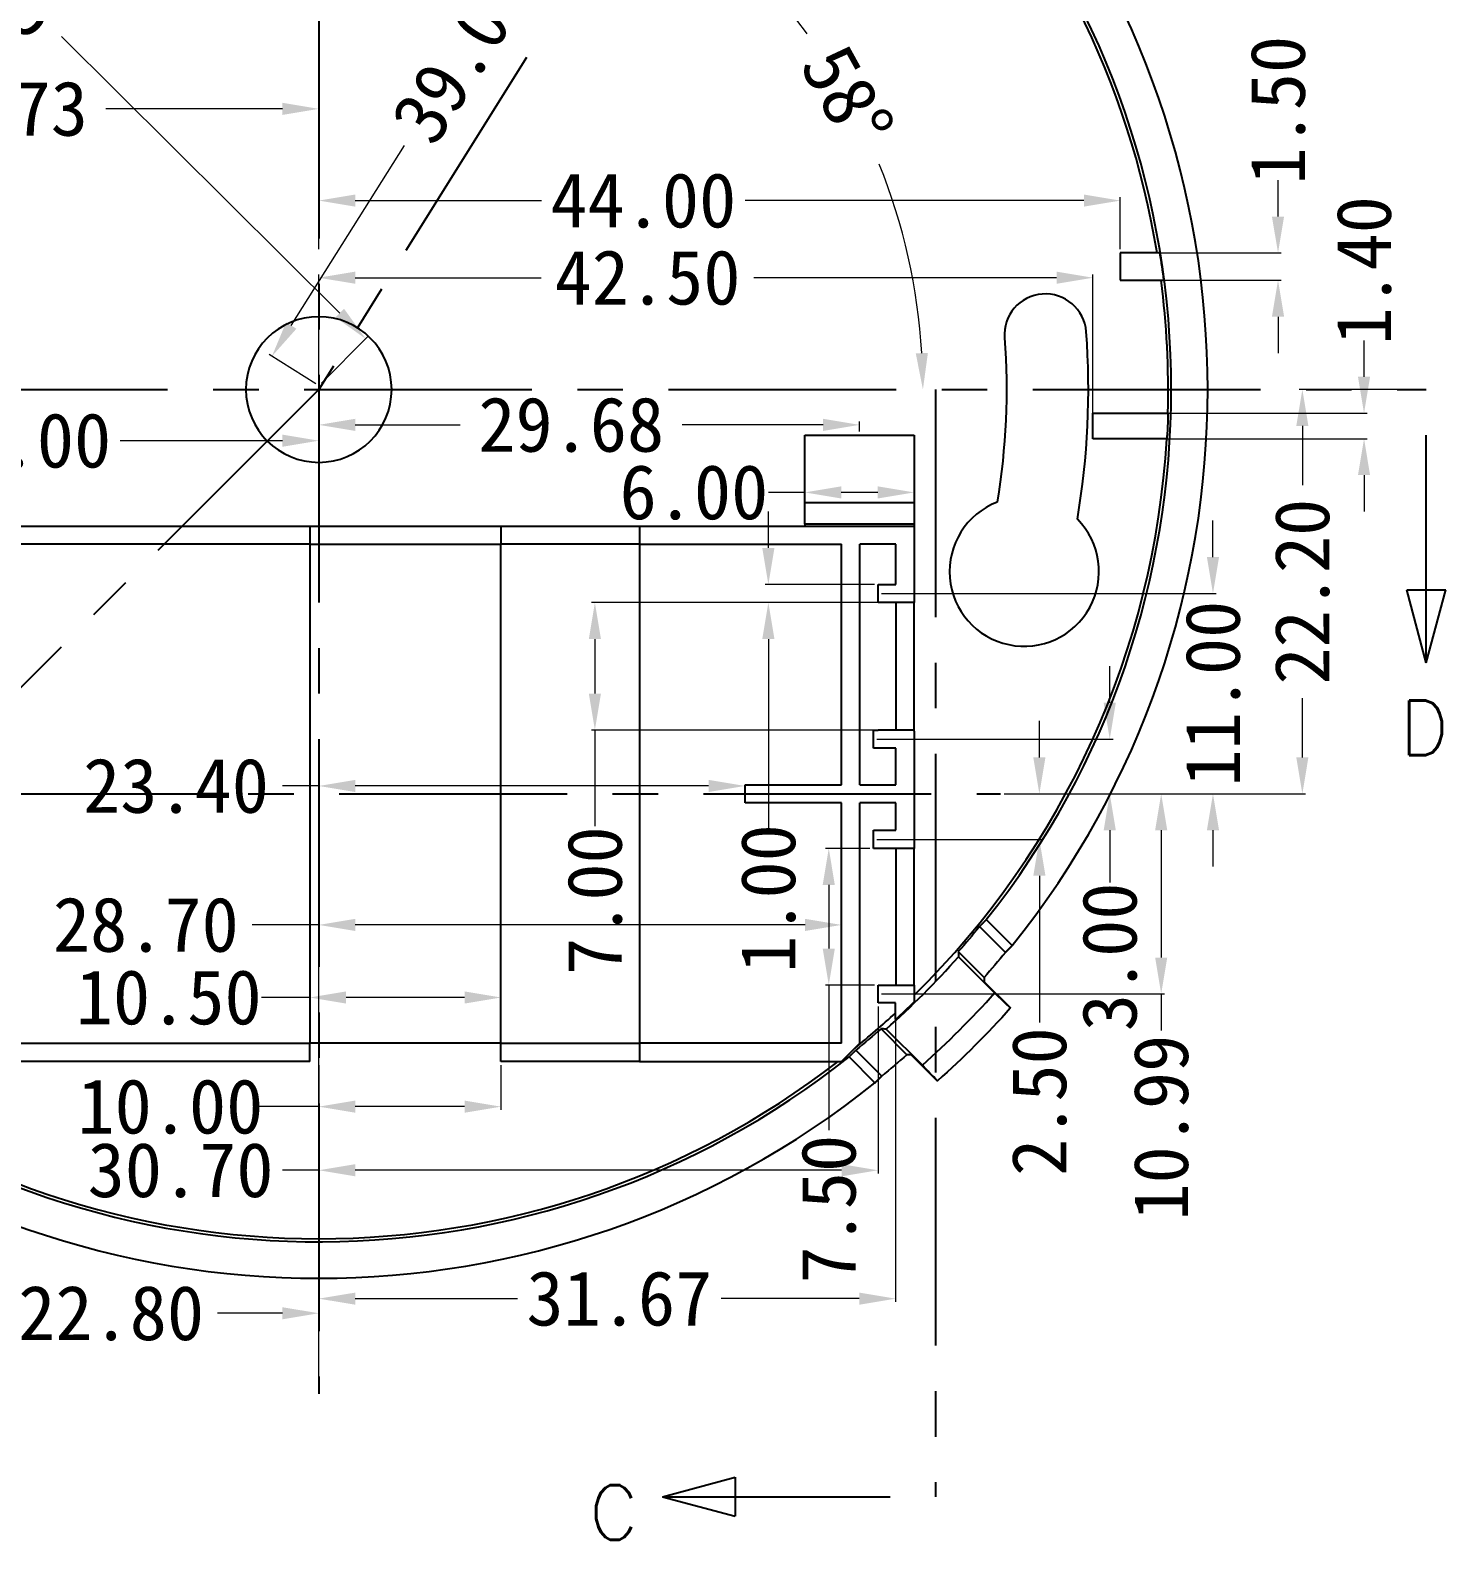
# Model space of a CAD drawing. Extents: x 31 to 995, y 307 to 726.
# Drawn here: x 268 to 345.7, y 386.4 to 469.3 of the extents above; entities that cross this region are included whole.
import ezdxf

# ---------------------------------------------------------------- set-up
doc = ezdxf.new("R2010")
doc.units = 0
doc.header["$LTSCALE"] = 10
doc.header["$MEASUREMENT"] = 0
doc.linetypes.add('CENTER', pattern=[2, 1.25, -0.25, 0.25, -0.25])
doc.layers.add('3', color=7, linetype='Continuous')
doc.styles.add('blockfont', font='simplex.shx', dxfattribs={"bigfont": 'bigfont'})
doc.dimstyles.get("Standard").update_dxf_attribs({"dimtxt": 0.18, "dimasz": 0.18, "dimexe": 0.18, "dimexo": 0.0625, "dimgap": 0.09, "dimtad": 0, "dimtih": 1, "dimtoh": 1, "dimdec": 4, "dimzin": 0, "dimdsep": 46, "dimtxsty": 'Standard', "dimcen": 0.09, "dimadec": 0, "dimazin": 0, "dimtfac": 1, "dimtdec": 4, "dimtofl": 0, "dimtmove": 0, "dimatfit": 3, "dimfxl": 0, "dimtolj": 1, "dimtzin": 0, "dimarcsym": 0})

# ---------------------------------------------------------------- blocks, each defined once
blk = doc.blocks.new('ASSORTED_DRAFT3')
at = {"color": 13}
for p, q in [((343.528421, 438.608521), (345.672014, 438.608529)), ((344.600217, 434.608525, 344.600217), (343.528421, 438.608521)), ((344.600217, 434.608525, 344.600217), (345.672014, 438.608529))]:
    blk.add_line(p, q, dxfattribs=at)
blk = doc.blocks.new('ASSORTED_DRAFT5')
at = {"color": 13}
for p, q in [((302.662272, 388.808525, 302.662272), (306.662269, 389.880322)), ((306.662269, 389.880322), (306.662276, 387.736728)), ((302.662272, 388.808525, 302.662272), (306.662276, 387.736728))]:
    blk.add_line(p, q, dxfattribs=at)
blk = doc.blocks.new('*D83')
at = {"color": 4, "lineweight": 0}
for start, end in [(36.08381, 54.54433), (3.45567, 21.91619)]:
    blk.add_arc((283.8, 449.609), 33.165, start, end, dxfattribs=at)
for points in [[(302.854, 476.347), (303.224, 476.901), (301.375, 477.734)], [(317.239, 451.618), (316.572, 451.598), (316.966, 449.609)]]:
    blk.add_solid(points, dxfattribs=at)
at = {"layer": 'Defpoints', "color": 0, "lineweight": 0}
for p in [(304.573, 482.852), (315.095, 460.588), (223, 449.609), (283.8, 449.609), (344.6, 449.609)]:
    blk.add_point(p, dxfattribs=at)
at = {"color": 1, "lineweight": 0, "insert": (312.807, 465.687), "char_height": 3, "attachment_point": 5, "rotation": 299}
blk.add_mtext('\\A1;58°', dxfattribs=at)
blk = doc.blocks.new('*D84')
at = {"color": 4, "lineweight": 0}
for start, end in [(182.24181, 199.0712), (208.24943, 222.75819)]:
    blk.add_arc((283.8, 449.609), 51.119, start, end, dxfattribs=at)
for points in [[(232.387, 447.602), (233.054, 447.615), (232.681, 449.609)], [(246.508, 415.135), (246.027, 414.673), (247.654, 413.462)]]:
    blk.add_solid(points, dxfattribs=at)
at = {"layer": 'Defpoints', "color": 0, "lineweight": 0}
for p in [(223, 449.609), (283.8, 449.609), (344.6, 449.609), (234.423, 436.378), (239.368, 405.177)]:
    blk.add_point(p, dxfattribs=at)
at = {"color": 1, "lineweight": 0, "insert": (236.978, 429.094), "char_height": 3, "attachment_point": 5, "rotation": 293.66031}
blk.add_mtext('\\A1;45°', dxfattribs=at)
blk = doc.blocks.new('*D85')
at = {"color": 4, "lineweight": 0}
for p, q in [((283.8, 457.309), (283.8, 460.163)), ((327.8, 457.309), (327.8, 460.163)), ((285.8, 459.983), (296.025, 459.983)), ((325.8, 459.983), (307.205, 459.983))]:
    blk.add_line(p, q, dxfattribs=at)
for points in [[(285.8, 460.317), (285.8, 459.65), (283.8, 459.983)], [(325.8, 460.317), (325.8, 459.65), (327.8, 459.983)]]:
    blk.add_solid(points, dxfattribs=at)
at = {"layer": 'Defpoints', "color": 0, "lineweight": 0}
for p in [(283.8, 459.983), (283.8, 457.109), (327.8, 457.109)]:
    blk.add_point(p, dxfattribs=at)
at = {"color": 1, "lineweight": 0, "insert": (301.615, 459.983), "char_height": 3, "attachment_point": 5}
blk.add_mtext('\\A1;44.00', dxfattribs=at)
blk = doc.blocks.new('*D86')
at = {"color": 4, "lineweight": 0}
for p, q in [((283.8, 447.309), (283.8, 447.849)), ((285.8, 447.669), (291.568, 447.669)), ((311.483, 447.669), (303.748, 447.669)), ((313.483, 447.309), (313.483, 447.849))]:
    blk.add_line(p, q, dxfattribs=at)
for points in [[(285.8, 448.003), (285.8, 447.336), (283.8, 447.669)], [(311.483, 448.003), (311.483, 447.336), (313.483, 447.669)]]:
    blk.add_solid(points, dxfattribs=at)
at = {"layer": 'Defpoints', "color": 0, "lineweight": 0}
for p in [(283.8, 447.669), (283.8, 447.109), (313.483, 447.109)]:
    blk.add_point(p, dxfattribs=at)
at = {"color": 1, "lineweight": 0, "insert": (297.658, 447.669), "char_height": 3, "attachment_point": 5}
blk.add_mtext('\\A1;29.68', dxfattribs=at)
blk = doc.blocks.new('*D87')
at = {"color": 4, "lineweight": 0}
for p, q in [((250.8, 446.909), (250.8, 446.619)), ((283.8, 446.909), (283.8, 446.619)), ((252.8, 446.799), (261.71, 446.799)), ((281.8, 446.799), (272.89, 446.799))]:
    blk.add_line(p, q, dxfattribs=at)
for points in [[(252.8, 447.133), (252.8, 446.466), (250.8, 446.799)], [(281.8, 447.133), (281.8, 446.466), (283.8, 446.799)]]:
    blk.add_solid(points, dxfattribs=at)
at = {"layer": 'Defpoints', "color": 0, "lineweight": 0}
for p in [(250.8, 447.109), (283.8, 447.109), (283.8, 446.799)]:
    blk.add_point(p, dxfattribs=at)
at = {"color": 1, "lineweight": 0, "insert": (267.3, 446.799), "char_height": 3, "attachment_point": 5}
blk.add_mtext('\\A1;33.00', dxfattribs=at)
blk = doc.blocks.new('*D88')
at = {"color": 4, "lineweight": 0}
for p, q in [((310.483, 443.959), (308.483, 443.959)), ((310.483, 443.609), (310.483, 444.139)), ((314.483, 443.959), (312.483, 443.959)), ((316.483, 443.609), (316.483, 444.139))]:
    blk.add_line(p, q, dxfattribs=at)
for points in [[(312.483, 444.292), (312.483, 443.626), (310.483, 443.959)], [(314.483, 444.292), (314.483, 443.626), (316.483, 443.959)]]:
    blk.add_solid(points, dxfattribs=at)
at = {"layer": 'Defpoints', "color": 0, "lineweight": 0}
for p in [(316.483, 443.959), (310.483, 443.409), (316.483, 443.409)]:
    blk.add_point(p, dxfattribs=at)
at = {"color": 1, "lineweight": 0, "insert": (304.393, 443.959), "char_height": 3, "attachment_point": 5}
blk.add_mtext('\\A1;6.00', dxfattribs=at)
blk = doc.blocks.new('*D90')
at = {"color": 4, "lineweight": 0}
for p, q in [((245.07, 459.809), (245.07, 465.2)), ((283.8, 460.363), (283.8, 465.2)), ((247.07, 465.02), (259.933, 465.02)), ((281.8, 465.02), (272.113, 465.02))]:
    blk.add_line(p, q, dxfattribs=at)
for points in [[(247.07, 465.353), (247.07, 464.687), (245.07, 465.02)], [(281.8, 465.353), (281.8, 464.687), (283.8, 465.02)]]:
    blk.add_solid(points, dxfattribs=at)
at = {"layer": 'Defpoints', "color": 0, "lineweight": 0}
for p in [(283.8, 465.02), (283.8, 460.163), (245.07, 459.609)]:
    blk.add_point(p, dxfattribs=at)
at = {"color": 1, "lineweight": 0, "insert": (266.023, 465.02), "char_height": 3, "attachment_point": 5}
blk.add_mtext('\\A1;38.73', dxfattribs=at)
blk = doc.blocks.new('*D91')
at = {"color": 4, "lineweight": 0}
for p, q in [((283.8, 449.809), (283.8, 455.928)), ((326.3, 447.109), (326.3, 455.928)), ((285.8, 455.748), (296.008, 455.748)), ((324.3, 455.748), (307.688, 455.748))]:
    blk.add_line(p, q, dxfattribs=at)
for points in [[(285.8, 456.082), (285.8, 455.415), (283.8, 455.748)], [(324.3, 456.082), (324.3, 455.415), (326.3, 455.748)]]:
    blk.add_solid(points, dxfattribs=at)
at = {"layer": 'Defpoints', "color": 0, "lineweight": 0}
for p in [(283.8, 455.748), (283.8, 449.609), (326.3, 446.909)]:
    blk.add_point(p, dxfattribs=at)
at = {"color": 1, "lineweight": 0, "insert": (301.848, 455.748), "char_height": 3, "attachment_point": 5}
blk.add_mtext('\\A1;42.50', dxfattribs=at)
blk = doc.blocks.new('*D93')
at = {"color": 4, "lineweight": 0}
for p, q in [((261, 417.409), (261, 398.705)), ((263, 398.885), (266.56, 398.885)), ((281.8, 398.885), (278.24, 398.885)), ((283.8, 394.659), (283.8, 399.065))]:
    blk.add_line(p, q, dxfattribs=at)
for points in [[(263, 399.218), (263, 398.552), (261, 398.885)], [(281.8, 399.218), (281.8, 398.552), (283.8, 398.885)]]:
    blk.add_solid(points, dxfattribs=at)
at = {"layer": 'Defpoints', "color": 0, "lineweight": 0}
for p in [(261, 417.609), (283.8, 398.885), (283.8, 394.459)]:
    blk.add_point(p, dxfattribs=at)
at = {"color": 1, "lineweight": 0, "insert": (272.4, 398.885), "char_height": 3, "attachment_point": 5}
blk.add_mtext('\\A1;22.80', dxfattribs=at)
blk = doc.blocks.new('*D94')
at = {"color": 4, "lineweight": 0}
for p, q in [((283.3, 416.225), (280.651, 416.225)), ((283.3, 412.909), (283.3, 416.405)), ((291.8, 416.225), (285.3, 416.225)), ((293.8, 412.909), (293.8, 416.405))]:
    blk.add_line(p, q, dxfattribs=at)
for points in [[(285.3, 416.559), (285.3, 415.892), (283.3, 416.225)], [(291.8, 416.559), (291.8, 415.892), (293.8, 416.225)]]:
    blk.add_solid(points, dxfattribs=at)
at = {"layer": 'Defpoints', "color": 0, "lineweight": 0}
for p in [(293.8, 416.225), (283.3, 412.709), (293.8, 412.709)]:
    blk.add_point(p, dxfattribs=at)
at = {"color": 1, "lineweight": 0, "insert": (275.561, 416.225), "char_height": 3, "attachment_point": 5}
blk.add_mtext('\\A1;10.50', dxfattribs=at)
blk = doc.blocks.new('*D95')
at = {"color": 4, "lineweight": 0}
for p, q in [((283.8, 427.84), (281.8, 427.84)), ((305.2, 427.84), (285.8, 427.84)), ((283.8, 427.709), (283.8, 427.66)), ((307.2, 427.709), (307.2, 427.66))]:
    blk.add_line(p, q, dxfattribs=at)
for points in [[(285.8, 428.173), (285.8, 427.507), (283.8, 427.84)], [(305.2, 428.173), (305.2, 427.507), (307.2, 427.84)]]:
    blk.add_solid(points, dxfattribs=at)
at = {"layer": 'Defpoints', "color": 0, "lineweight": 0}
for p in [(283.8, 427.909), (283.8, 427.84), (307.2, 427.909)]:
    blk.add_point(p, dxfattribs=at)
at = {"color": 1, "lineweight": 0, "insert": (275.96, 427.84), "char_height": 3, "attachment_point": 5}
blk.add_mtext('\\A1;23.40', dxfattribs=at)
blk = doc.blocks.new('*D96')
at = {"color": 4, "lineweight": 0}
for p, q in [((314.5, 415.726), (314.5, 406.558)), ((283.8, 406.738), (281.8, 406.738)), ((283.8, 394.859), (283.8, 406.918)), ((312.5, 406.738), (285.8, 406.738))]:
    blk.add_line(p, q, dxfattribs=at)
for points in [[(285.8, 407.071), (285.8, 406.404), (283.8, 406.738)], [(312.5, 407.071), (312.5, 406.404), (314.5, 406.738)]]:
    blk.add_solid(points, dxfattribs=at)
at = {"layer": 'Defpoints', "color": 0, "lineweight": 0}
for p in [(314.5, 415.926), (283.8, 406.738), (283.8, 394.659)]:
    blk.add_point(p, dxfattribs=at)
at = {"color": 1, "lineweight": 0, "insert": (276.21, 406.738), "char_height": 3, "attachment_point": 5}
blk.add_mtext('\\A1;30.70', dxfattribs=at)
blk = doc.blocks.new('*D97')
at = {"color": 4, "lineweight": 0}
for p, q in [((283.8, 398.785), (283.8, 420.39)), ((312.5, 413.991), (312.5, 420.39)), ((283.8, 420.21), (280.145, 420.21)), ((310.5, 420.21), (285.8, 420.21))]:
    blk.add_line(p, q, dxfattribs=at)
for points in [[(285.8, 420.544), (285.8, 419.877), (283.8, 420.21)], [(310.5, 420.544), (310.5, 419.877), (312.5, 420.21)]]:
    blk.add_solid(points, dxfattribs=at)
at = {"layer": 'Defpoints', "color": 0, "lineweight": 0}
for p in [(283.8, 420.21), (312.5, 413.791), (283.8, 398.585)]:
    blk.add_point(p, dxfattribs=at)
at = {"color": 1, "lineweight": 0, "insert": (274.305, 420.21), "char_height": 3, "attachment_point": 5}
blk.add_mtext('\\A1;28.70', dxfattribs=at)
blk = doc.blocks.new('*D98')
at = {"color": 4, "lineweight": 0}
for p, q in [((283.8, 412.509), (283.8, 410.05)), ((293.8, 412.509), (293.8, 410.05)), ((283.8, 410.23), (280.492, 410.23)), ((291.8, 410.23), (285.8, 410.23))]:
    blk.add_line(p, q, dxfattribs=at)
for points in [[(285.8, 410.564), (285.8, 409.897), (283.8, 410.23)], [(291.8, 410.564), (291.8, 409.897), (293.8, 410.23)]]:
    blk.add_solid(points, dxfattribs=at)
at = {"layer": 'Defpoints', "color": 0, "lineweight": 0}
for p in [(283.8, 412.709), (293.8, 412.709), (283.8, 410.23)]:
    blk.add_point(p, dxfattribs=at)
at = {"color": 1, "lineweight": 0, "insert": (275.652, 410.23), "char_height": 3, "attachment_point": 5}
blk.add_mtext('\\A1;10.00', dxfattribs=at)
blk = doc.blocks.new('*D99')
at = {"color": 4, "lineweight": 0}
for p, q in [((315.469, 415.726), (315.469, 399.507)), ((283.8, 411.079), (283.8, 399.507)), ((285.8, 399.687), (294.71, 399.687)), ((313.469, 399.687), (305.89, 399.687))]:
    blk.add_line(p, q, dxfattribs=at)
for points in [[(285.8, 400.02), (285.8, 399.354), (283.8, 399.687)], [(313.469, 400.02), (313.469, 399.354), (315.469, 399.687)]]:
    blk.add_solid(points, dxfattribs=at)
at = {"layer": 'Defpoints', "color": 0, "lineweight": 0}
for p in [(315.469, 415.926), (283.8, 411.279), (283.8, 399.687)]:
    blk.add_point(p, dxfattribs=at)
at = {"color": 1, "lineweight": 0, "insert": (300.3, 399.687), "char_height": 3, "attachment_point": 5}
blk.add_mtext('\\A1;31.67', dxfattribs=at)
blk = doc.blocks.new('*D100')
at = {"color": 4, "lineweight": 0}
for p, q in [((323.359, 429.409), (323.359, 431.409)), ((321.422, 427.409), (323.539, 427.409)), ((314.444, 424.909), (323.539, 424.909)), ((323.359, 422.909), (323.359, 414.848))]:
    blk.add_line(p, q, dxfattribs=at)
for points in [[(323.026, 429.409), (323.692, 429.409), (323.359, 427.409)], [(323.026, 422.909), (323.692, 422.909), (323.359, 424.909)]]:
    blk.add_solid(points, dxfattribs=at)
at = {"layer": 'Defpoints', "color": 0, "lineweight": 0}
for p in [(321.222, 427.409), (323.359, 427.409), (314.244, 424.909)]:
    blk.add_point(p, dxfattribs=at)
at = {"color": 1, "lineweight": 0, "insert": (323.359, 410.508), "char_height": 3, "attachment_point": 5, "rotation": 90}
blk.add_mtext('\\A1;2.50', dxfattribs=at)
blk = doc.blocks.new('*D101')
at = {"color": 4, "lineweight": 0}
for p, q in [((327.223, 432.409), (327.223, 434.409)), ((314.444, 430.409), (327.403, 430.409)), ((321.422, 427.409), (327.403, 427.409)), ((327.223, 425.409), (327.223, 422.545))]:
    blk.add_line(p, q, dxfattribs=at)
for points in [[(326.89, 432.409), (327.556, 432.409), (327.223, 430.409)], [(326.89, 425.409), (327.556, 425.409), (327.223, 427.409)]]:
    blk.add_solid(points, dxfattribs=at)
at = {"layer": 'Defpoints', "color": 0, "lineweight": 0}
for p in [(314.244, 430.409), (321.222, 427.409), (327.223, 427.409)]:
    blk.add_point(p, dxfattribs=at)
at = {"color": 1, "lineweight": 0, "insert": (327.223, 418.455), "char_height": 3, "attachment_point": 5, "rotation": 90}
blk.add_mtext('\\A1;3.00', dxfattribs=at)
blk = doc.blocks.new('*D102')
at = {"color": 4, "lineweight": 0}
for p, q in [((332.889, 440.409), (332.889, 442.409)), ((314.7, 438.409), (333.069, 438.409)), ((321.622, 427.409), (333.069, 427.409)), ((332.889, 425.409), (332.889, 423.409))]:
    blk.add_line(p, q, dxfattribs=at)
for points in [[(332.556, 440.409), (333.222, 440.409), (332.889, 438.409)], [(332.556, 425.409), (333.222, 425.409), (332.889, 427.409)]]:
    blk.add_solid(points, dxfattribs=at)
at = {"layer": 'Defpoints', "color": 0, "lineweight": 0}
for p in [(314.5, 438.409), (321.422, 427.409), (332.889, 427.409)]:
    blk.add_point(p, dxfattribs=at)
at = {"color": 1, "lineweight": 0, "insert": (332.889, 432.909), "char_height": 3, "attachment_point": 5, "rotation": 90}
blk.add_mtext('\\A1;11.00', dxfattribs=at)
blk = doc.blocks.new('*D103')
at = {"color": 4, "lineweight": 0}
for p, q in [((308.481, 440.909), (308.481, 442.909)), ((314.3, 438.909), (308.301, 438.909)), ((314.3, 437.909), (308.301, 437.909)), ((308.481, 435.909), (308.481, 425.252))]:
    blk.add_line(p, q, dxfattribs=at)
for points in [[(308.147, 440.909), (308.814, 440.909), (308.481, 438.909)], [(308.147, 435.909), (308.814, 435.909), (308.481, 437.909)]]:
    blk.add_solid(points, dxfattribs=at)
at = {"layer": 'Defpoints', "color": 0, "lineweight": 0}
for p in [(314.5, 438.909), (308.481, 437.909), (314.5, 437.909)]:
    blk.add_point(p, dxfattribs=at)
at = {"color": 1, "lineweight": 0, "insert": (308.481, 421.662), "char_height": 3, "attachment_point": 5, "rotation": 90}
blk.add_mtext('\\A1;1.00', dxfattribs=at)
blk = doc.blocks.new('*D104')
at = {"color": 4, "lineweight": 0}
for p, q in [((321.422, 427.409), (330.227, 427.409)), ((330.047, 425.409), (330.047, 418.417)), ((314.7, 416.417), (330.227, 416.417)), ((330.047, 416.417), (330.047, 414.417))]:
    blk.add_line(p, q, dxfattribs=at)
for points in [[(329.714, 425.409), (330.38, 425.409), (330.047, 427.409)], [(329.714, 418.417), (330.38, 418.417), (330.047, 416.417)]]:
    blk.add_solid(points, dxfattribs=at)
at = {"layer": 'Defpoints', "color": 0, "lineweight": 0}
for p in [(321.222, 427.409), (314.5, 416.417), (330.047, 416.417)]:
    blk.add_point(p, dxfattribs=at)
at = {"color": 1, "lineweight": 0, "insert": (330.047, 409.077), "char_height": 3, "attachment_point": 5, "rotation": 90}
blk.add_mtext('\\A1;10.99', dxfattribs=at)
blk = doc.blocks.new('*D105')
at = {"color": 4, "lineweight": 0}
for p, q in [((344.4, 449.609), (337.616, 449.609)), ((337.796, 447.609), (337.796, 444.349)), ((337.796, 429.409), (337.796, 432.669)), ((321.422, 427.409), (337.976, 427.409))]:
    blk.add_line(p, q, dxfattribs=at)
for points in [[(337.463, 447.609), (338.129, 447.609), (337.796, 449.609)], [(337.463, 429.409), (338.129, 429.409), (337.796, 427.409)]]:
    blk.add_solid(points, dxfattribs=at)
at = {"layer": 'Defpoints', "color": 0, "lineweight": 0}
for p in [(337.796, 449.609), (344.6, 449.609), (321.222, 427.409)]:
    blk.add_point(p, dxfattribs=at)
at = {"color": 1, "lineweight": 0, "insert": (337.796, 438.509), "char_height": 3, "attachment_point": 5, "rotation": 90}
blk.add_mtext('\\A1;22.20', dxfattribs=at)
blk = doc.blocks.new('*D106')
at = {"color": 4, "lineweight": 0}
for p, q in [((315.283, 437.909), (298.777, 437.909)), ((298.957, 435.909), (298.957, 432.909)), ((315.291, 430.909), (298.777, 430.909)), ((298.957, 430.909), (298.957, 425.635))]:
    blk.add_line(p, q, dxfattribs=at)
for points in [[(298.624, 435.909), (299.291, 435.909), (298.957, 437.909)], [(298.624, 432.909), (299.291, 432.909), (298.957, 430.909)]]:
    blk.add_solid(points, dxfattribs=at)
at = {"layer": 'Defpoints', "color": 0, "lineweight": 0}
for p in [(315.483, 437.909), (298.957, 430.909), (315.491, 430.909)]:
    blk.add_point(p, dxfattribs=at)
at = {"color": 1, "lineweight": 0, "insert": (298.957, 421.545), "char_height": 3, "attachment_point": 5, "rotation": 90}
blk.add_mtext('\\A1;7.00', dxfattribs=at)
blk = doc.blocks.new('*D107')
at = {"color": 4, "lineweight": 0}
for p, q in [((314.044, 424.409), (311.617, 424.409)), ((311.797, 422.409), (311.797, 418.909)), ((314.3, 416.909), (311.617, 416.909)), ((311.797, 416.909), (311.797, 408.943))]:
    blk.add_line(p, q, dxfattribs=at)
for points in [[(311.464, 422.409), (312.13, 422.409), (311.797, 424.409)], [(311.464, 418.909), (312.13, 418.909), (311.797, 416.909)]]:
    blk.add_solid(points, dxfattribs=at)
at = {"layer": 'Defpoints', "color": 0, "lineweight": 0}
for p in [(314.244, 424.409), (311.797, 416.909), (314.5, 416.909)]:
    blk.add_point(p, dxfattribs=at)
at = {"color": 1, "lineweight": 0, "insert": (311.797, 404.603), "char_height": 3, "attachment_point": 5, "rotation": 90}
blk.add_mtext('\\A1;7.50', dxfattribs=at)
blk = doc.blocks.new('*D114')
at = {"color": 4, "lineweight": 0}
blk.add_line((251.123, 483.346), (247.083, 487.387), dxfattribs=at)
for start, end in [(92.21463, 107.96664), (117.03335, 132.78536)]:
    blk.add_arc((283.8, 450.669), 51.746, start, end, dxfattribs=at)
for points in [[(281.794, 502.71), (281.807, 502.044), (283.8, 502.415)], [(248.882, 488.406), (248.42, 488.886), (247.21, 487.259)]]:
    blk.add_solid(points, dxfattribs=at)
at = {"layer": 'Defpoints', "color": 0, "lineweight": 0}
for p in [(283.8, 510.409), (270.407, 500.652), (251.265, 483.205), (253.218, 481.252), (283.8, 394.459)]:
    blk.add_point(p, dxfattribs=at)
at = {"color": 1, "lineweight": 0, "insert": (263.998, 498.477), "char_height": 3, "attachment_point": 5, "rotation": 22.49999}
blk.add_mtext('\\A1;45°', dxfattribs=at)
blk = doc.blocks.new('*D115')
at = {"color": 4, "lineweight": 0}
for p, q in [((252.828, 480.863), (255.385, 483.437)), ((256.677, 481.899), (261.03, 477.574)), ((284.952, 453.806), (269.67, 468.99)), ((283.941, 449.95), (286.498, 452.524))]:
    blk.add_line(p, q, dxfattribs=at)
for points in [[(256.912, 482.136), (256.442, 481.663), (255.259, 483.309)], [(285.187, 454.042), (284.718, 453.569), (286.371, 452.396)]]:
    blk.add_solid(points, dxfattribs=at)
at = {"layer": 'Defpoints', "color": 0, "lineweight": 0}
for p in [(252.688, 480.721), (286.371, 452.396), (283.8, 449.809)]:
    blk.add_point(p, dxfattribs=at)
at = {"color": 1, "lineweight": 0, "insert": (265.35, 473.282), "char_height": 3, "attachment_point": 5, "rotation": 315.18475}
blk.add_mtext('\\A1;43.86', dxfattribs=at)
blk = doc.blocks.new('*D116')
at = {"color": 4, "lineweight": 0}
for p, q in [((304.404, 482.958), (301.843, 484.568)), ((300.931, 482.779), (294.718, 472.895)), ((282.287, 453.122), (288.501, 463.006)), ((283.631, 449.915), (281.071, 451.525))]:
    blk.add_line(p, q, dxfattribs=at)
for points in [[(300.649, 482.956), (301.214, 482.602), (301.996, 484.472)], [(282.005, 453.299), (282.57, 452.945), (281.223, 451.429)]]:
    blk.add_solid(points, dxfattribs=at)
at = {"layer": 'Defpoints', "color": 0, "lineweight": 0}
for p in [(301.996, 484.472), (304.573, 482.852), (283.8, 449.809)]:
    blk.add_point(p, dxfattribs=at)
at = {"color": 1, "lineweight": 0, "insert": (291.609, 467.95), "char_height": 3, "attachment_point": 5, "rotation": 57.84442}
blk.add_mtext('\\A1;39.03', dxfattribs=at)
blk = doc.blocks.new('*D157')
at = {"color": 4, "lineweight": 0}
for p, q in [((336.461, 459.109), (336.461, 461.109)), ((328, 457.109), (336.641, 457.109)), ((328, 455.609), (336.641, 455.609)), ((336.461, 453.609), (336.461, 451.609))]:
    blk.add_line(p, q, dxfattribs=at)
for points in [[(336.127, 459.109), (336.794, 459.109), (336.461, 457.109)], [(336.127, 453.609), (336.794, 453.609), (336.461, 455.609)]]:
    blk.add_solid(points, dxfattribs=at)
at = {"layer": 'Defpoints', "color": 0, "lineweight": 0}
for p in [(327.8, 457.109), (336.461, 457.109), (327.8, 455.609)]:
    blk.add_point(p, dxfattribs=at)
at = {"color": 1, "lineweight": 0, "insert": (336.461, 464.949), "char_height": 3, "attachment_point": 5, "rotation": 90}
blk.add_mtext('\\A1;1.50', dxfattribs=at)
blk = doc.blocks.new('*D158')
at = {"color": 4, "lineweight": 0}
for p, q in [((341.183, 450.309), (341.183, 452.309)), ((326.5, 448.309), (341.363, 448.309)), ((326.5, 446.909), (341.363, 446.909)), ((341.183, 444.909), (341.183, 442.909))]:
    blk.add_line(p, q, dxfattribs=at)
for points in [[(340.85, 450.309), (341.516, 450.309), (341.183, 448.309)], [(340.85, 444.909), (341.516, 444.909), (341.183, 446.909)]]:
    blk.add_solid(points, dxfattribs=at)
at = {"layer": 'Defpoints', "color": 0, "lineweight": 0}
for p in [(326.3, 448.309), (341.183, 448.309), (326.3, 446.909)]:
    blk.add_point(p, dxfattribs=at)
at = {"color": 1, "lineweight": 0, "insert": (341.183, 456.149), "char_height": 3, "attachment_point": 5, "rotation": 90}
blk.add_mtext('\\A1;1.40', dxfattribs=at)

msp = doc.modelspace()

# ---------------------------------------------------------------- linework, layer by layer
at = {"color": 1, "linetype": 'CENTER'}
for p, q in [((283.8, 510.409), (283.8, 394.459)), ((316.393, 501.768), (283.8, 449.609)), ((223, 449.609), (344.6, 449.609)), ((283.8, 449.609), (239.368, 405.177)), ((317.662, 449.609), (317.662, 388.809)), ((344.6, 434.609), (344.6, 449.609)), ((244.926, 427.409), (321.222, 427.409)), ((302.662, 388.809), (317.662, 388.809))]:
    msp.add_line(p, q, dxfattribs=at)
at = {"layer": '3', "linetype": 'Continuous'}
for p, q in [((329.963, 457.109), (327.8, 457.109)), ((327.8, 457.109), (327.8, 455.609)), ((327.8, 455.609), (330.182, 455.609)), ((326.3, 448.309), (330.411, 448.309)), ((326.3, 446.909), (326.3, 448.309)), ((310.483, 447.109), (316.483, 447.109)), ((310.483, 443.409), (310.483, 447.109)), ((316.483, 447.109), (316.483, 443.409)), ((330.351, 446.909), (326.3, 446.909)), ((310.483, 442.209), (310.483, 443.409)), ((310.483, 443.409), (316.483, 443.409)), ((316.483, 443.409), (316.483, 442.209)), ((258.4, 442.109), (283.3, 442.109)), ((283.3, 442.109), (283.3, 441.109)), ((283.3, 442.109), (293.8, 442.109)), ((293.8, 442.109), (293.8, 441.109)), ((293.8, 442.109), (301.4, 442.109)), ((301.4, 442.109), (301.4, 441.109)), ((301.4, 442.109), (316.483, 442.109)), ((316.483, 442.209), (310.483, 442.209)), ((310.483, 442.209), (310.483, 442.109)), ((316.483, 442.209), (316.483, 442.109)), ((316.483, 442.109), (316.483, 437.909)), ((283.3, 441.109), (258.4, 441.109)), ((283.3, 441.109), (283.3, 413.709)), ((283.3, 441.109), (293.8, 441.109)), ((301.4, 441.109), (293.8, 441.109)), ((293.8, 413.709), (293.8, 441.109)), ((301.4, 441.109), (301.4, 413.709)), ((301.4, 441.109), (312.5, 441.109)), ((312.5, 427.909), (312.5, 441.109)), ((315.483, 441.109), (313.5, 441.109)), ((313.5, 427.909), (313.5, 441.109)), ((315.483, 438.909), (315.483, 441.109)), ((314.5, 437.909), (314.5, 438.909)), ((314.5, 438.909), (315.483, 438.909)), ((316.483, 437.909), (314.5, 437.909)), ((315.483, 437.909), (315.483, 430.909)), ((316.483, 430.85), (316.483, 437.909)), ((314.244, 429.909), (314.244, 430.909)), ((314.244, 430.909), (314.5, 430.909)), ((316.483, 430.909), (314.5, 430.909)), ((316.483, 430.85), (316.483, 424.409)), ((315.483, 429.909), (314.244, 429.909)), ((315.483, 427.909), (315.483, 429.909)), ((307.2, 426.909), (307.2, 427.909)), ((307.2, 427.909), (312.5, 427.909)), ((313.5, 427.909), (315.483, 427.909)), ((312.5, 426.909), (307.2, 426.909)), ((312.5, 413.709), (312.5, 426.909)), ((313.5, 413.709), (313.5, 426.909)), ((315.483, 426.909), (313.5, 426.909)), ((315.483, 425.409), (315.483, 426.909)), ((314.244, 424.409), (314.244, 425.409)), ((314.244, 425.409), (315.483, 425.409)), ((316.483, 424.409), (314.244, 424.409)), ((315.483, 424.409), (315.483, 416.909)), ((316.483, 416.909), (316.483, 424.409)), ((320.446, 420.5), (321.869, 419.076)), ((320.075, 420.122), (321.497, 418.7)), ((320.326, 417.325), (318.909, 418.743)), ((320.901, 416.474), (318.918, 418.457)), ((320.333, 417.091), (321.774, 415.65)), ((314.5, 416.909), (316.483, 416.909)), ((314.5, 415.926), (314.5, 416.909)), ((316.483, 416.909), (316.483, 415.98)), ((315.469, 415.926), (314.5, 415.926)), ((315.457, 415.012), (315.469, 415.926)), ((314.666, 414.5), (316.083, 413.083)), ((314.951, 414.491), (316.935, 412.508)), ((258.4, 413.709), (283.3, 413.709)), ((283.3, 412.709), (283.3, 413.709)), ((293.8, 413.709), (283.3, 413.709)), ((293.8, 412.709), (293.8, 413.709)), ((293.8, 413.709), (301.4, 413.709)), ((301.4, 413.709), (301.4, 412.709)), ((312.5, 413.709), (301.4, 413.709)), ((313.5, 413.709), (312.5, 412.709)), ((314.333, 411.54), (312.909, 412.963)), ((314.708, 411.912), (313.287, 413.334)), ((316.317, 413.076), (317.759, 411.635)), ((283.3, 412.709), (258.4, 412.709)), ((301.4, 412.709), (293.8, 412.709)), ((301.4, 412.709), (312.5, 412.709))]:
    msp.add_line(p, q, dxfattribs=at)
for points in [[(320.075, 420.122, 0), (320.082, 420.13, 0), (320.09, 420.137, 0), (320.097, 420.145, 0), (320.105, 420.152, 0), (320.112, 420.16, 0), (320.12, 420.167, 0), (320.127, 420.175, 0), (320.135, 420.182, 0), (320.142, 420.19, 0), (320.149, 420.197, 0), (320.157, 420.205, 0), (320.164, 420.212, 0), (320.172, 420.22, 0), (320.179, 420.227, 0), (320.187, 420.235, 0), (320.194, 420.242, 0), (320.201, 420.25, 0), (320.209, 420.257, 0), (320.216, 420.265, 0), (320.224, 420.273, 0), (320.231, 420.28, 0), (320.239, 420.288, 0), (320.246, 420.295, 0), (320.253, 420.303, 0), (320.261, 420.31, 0), (320.268, 420.318, 0), (320.276, 420.325, 0), (320.283, 420.333, 0), (320.29, 420.34, 0), (320.298, 420.348, 0), (320.305, 420.356, 0), (320.313, 420.363, 0), (320.32, 420.371, 0), (320.327, 420.378, 0), (320.335, 420.386, 0), (320.342, 420.393, 0), (320.35, 420.401, 0), (320.357, 420.409, 0), (320.364, 420.416, 0), (320.372, 420.424, 0), (320.379, 420.431, 0), (320.387, 420.439, 0), (320.394, 420.446, 0), (320.401, 420.454, 0), (320.409, 420.462, 0), (320.416, 420.469, 0), (320.423, 420.477, 0), (320.431, 420.484, 0), (320.438, 420.492, 0)], [(321.497, 418.7, 0), (321.504, 418.708, 0), (321.512, 418.715, 0), (321.519, 418.723, 0), (321.527, 418.73, 0), (321.534, 418.738, 0), (321.541, 418.745, 0), (321.549, 418.753, 0), (321.556, 418.76, 0), (321.564, 418.768, 0), (321.571, 418.775, 0), (321.579, 418.783, 0), (321.586, 418.79, 0), (321.594, 418.798, 0), (321.601, 418.805, 0), (321.609, 418.813, 0), (321.616, 418.82, 0), (321.624, 418.828, 0), (321.631, 418.835, 0), (321.639, 418.843, 0), (321.646, 418.85, 0), (321.653, 418.858, 0), (321.661, 418.865, 0), (321.668, 418.873, 0), (321.676, 418.88, 0), (321.683, 418.888, 0), (321.691, 418.895, 0), (321.698, 418.903, 0), (321.706, 418.91, 0), (321.713, 418.918, 0), (321.72, 418.925, 0), (321.728, 418.933, 0), (321.735, 418.94, 0), (321.743, 418.948, 0), (321.75, 418.956, 0), (321.758, 418.963, 0), (321.765, 418.971, 0), (321.772, 418.978, 0), (321.78, 418.986, 0), (321.787, 418.993, 0), (321.795, 419.001, 0), (321.802, 419.008, 0), (321.81, 419.016, 0), (321.817, 419.023, 0), (321.824, 419.031, 0), (321.832, 419.038, 0), (321.839, 419.046, 0), (321.847, 419.054, 0), (321.854, 419.061, 0), (321.861, 419.069, 0)], [(312.909, 412.963, 0), (312.917, 412.971, 0), (312.924, 412.978, 0), (312.932, 412.985, 0), (312.94, 412.993, 0), (312.947, 413, 0), (312.955, 413.007, 0), (312.962, 413.015, 0), (312.97, 413.022, 0), (312.977, 413.03, 0), (312.985, 413.037, 0), (312.993, 413.044, 0), (313, 413.052, 0), (313.008, 413.059, 0), (313.015, 413.067, 0), (313.023, 413.074, 0), (313.03, 413.081, 0), (313.038, 413.089, 0), (313.046, 413.096, 0), (313.053, 413.104, 0), (313.061, 413.111, 0), (313.068, 413.118, 0), (313.076, 413.126, 0), (313.083, 413.133, 0), (313.091, 413.141, 0), (313.098, 413.148, 0), (313.106, 413.155, 0), (313.114, 413.163, 0), (313.121, 413.17, 0), (313.129, 413.178, 0), (313.136, 413.185, 0), (313.144, 413.192, 0), (313.151, 413.2, 0), (313.159, 413.207, 0), (313.166, 413.215, 0), (313.174, 413.222, 0), (313.181, 413.23, 0), (313.189, 413.237, 0), (313.197, 413.244, 0), (313.204, 413.252, 0), (313.212, 413.259, 0), (313.219, 413.267, 0), (313.227, 413.274, 0), (313.234, 413.282, 0), (313.242, 413.289, 0), (313.249, 413.297, 0), (313.257, 413.304, 0), (313.264, 413.311, 0), (313.272, 413.319, 0), (313.279, 413.326, 0)], [(314.333, 411.54, 0), (314.34, 411.547, 0), (314.348, 411.555, 0), (314.355, 411.562, 0), (314.363, 411.57, 0), (314.37, 411.577, 0), (314.378, 411.584, 0), (314.385, 411.592, 0), (314.393, 411.599, 0), (314.4, 411.607, 0), (314.408, 411.614, 0), (314.416, 411.621, 0), (314.423, 411.629, 0), (314.431, 411.636, 0), (314.438, 411.644, 0), (314.446, 411.651, 0), (314.453, 411.659, 0), (314.461, 411.666, 0), (314.468, 411.673, 0), (314.476, 411.681, 0), (314.483, 411.688, 0), (314.491, 411.696, 0), (314.498, 411.703, 0), (314.506, 411.711, 0), (314.513, 411.718, 0), (314.521, 411.726, 0), (314.528, 411.733, 0), (314.536, 411.74, 0), (314.543, 411.748, 0), (314.551, 411.755, 0), (314.559, 411.763, 0), (314.566, 411.77, 0), (314.574, 411.778, 0), (314.581, 411.785, 0), (314.589, 411.793, 0), (314.596, 411.8, 0), (314.604, 411.808, 0), (314.611, 411.815, 0), (314.619, 411.822, 0), (314.626, 411.83, 0), (314.634, 411.837, 0), (314.641, 411.845, 0), (314.649, 411.852, 0), (314.656, 411.86, 0), (314.663, 411.867, 0), (314.671, 411.875, 0), (314.678, 411.882, 0), (314.686, 411.89, 0), (314.693, 411.897, 0), (314.701, 411.905, 0)]]:
    msp.add_polyline3d(points, dxfattribs=at)
at = {"layer": '3', "linetype": 'Continuous', "extrusion": (0, 0, -1)}
msp.add_circle((-283.8, 449.609), 4, dxfattribs=at)
at = {"layer": '3', "linetype": 'Continuous'}
for centre, radius, start, end in [((283.8, 449.609), 46.629, 9.25597, 44.07838), ((283.8, 449.609), 48.8, -38.73077, 38.73077), ((283.8, 449.609), 46.8, 321.53833, 398.46167), ((283.8, 449.609), 46.629, 358.40239, 367.39311), ((323.688, 452.609), 2.25, 4.30122, 184.30122), ((283.8, 449.609), 42.25, 350.30104, 364.30122), ((283.8, 449.609), 46.629, 314.50018, 356.68047), ((322.53, 439.609), 4.1, 111.29962, 404.66379), ((283.8, 449.609), 46.943, 311.57494, 318.42506), ((283.8, 449.609), 49.743, 311.76797, 318.23203), ((283.8, 449.609), 46.629, 309.15488, 312.76672), ((283.8, 449.609), 46.8, 232.03424, 308.46167), ((283.8, 449.609), 46.629, 232.31271, 307.68729), ((283.8, 449.609), 48.8, 231.26923, 308.73077)]:
    msp.add_arc(centre, radius, start, end, dxfattribs=at)
at = {"layer": '3', "linetype": 'Continuous', "extrusion": (0, 0, -1)}
for radius, start, end in [(46.768, 170.77191, 172.62909), (37.75, 175.69878, 189.42231), (46.747, 219.1065, 221.32053), (48.748, 219.34914, 221.4717), (46.894, 225.81752, 227.54069), (50.943, 221.82058, 228.17942), (46.747, 228.67947, 230.8935), (48.748, 228.5283, 230.65086)]:
    msp.add_arc((-283.8, 449.609), radius, start, end, dxfattribs=at)
at = {"layer": '3', "linetype": 'Continuous'}
msp.add_open_spline([(330.41, 448.309), (330.416, 448.31), (330.415, 448.233), (330.411, 447.974), (330.406, 447.793), (330.39, 447.423), (330.38, 447.243), (330.362, 446.985), (330.355, 446.907), (330.35, 446.909)], degree=3, knots=[0, 0, 0, 0, 0.25, 0.25, 0.5, 0.5, 0.75, 0.75, 1, 1, 1, 1], dxfattribs=at)
for points in [[(318.909, 418.743), (318.912, 418.647), (318.915, 418.552), (318.918, 418.457)], [(320.326, 417.325), (320.328, 417.247), (320.331, 417.169), (320.333, 417.091)], [(320.901, 416.474), (321.189, 416.196), (321.477, 415.918), (321.765, 415.64)], [(314.951, 414.491), (314.856, 414.494), (314.761, 414.497), (314.666, 414.5)], [(316.317, 413.076), (316.239, 413.078), (316.161, 413.08), (316.083, 413.083)], [(317.769, 411.644), (317.491, 411.932), (317.213, 412.22), (316.935, 412.508)]]:
    msp.add_open_spline(points, degree=3, dxfattribs=at)

# ---------------------------------------------------------------- block references
at = {"color": 1, "linetype": 'CENTER'}
for name in ['ASSORTED_DRAFT3', 'ASSORTED_DRAFT5']:
    msp.add_blockref(name, (0, 0), dxfattribs=at)

# ---------------------------------------------------------------- texts
at = {"color": 1, "linetype": 'CENTER', "char_height": 3, "attachment_point": 7, "line_spacing_factor": 0.903614, "style": 'blockfont'}
for s, insert in [('\\W01.000;D', (343.141, 429.535)), ('\\W01.000;C', (298.643, 386.446))]:
    msp.add_mtext(s, dxfattribs=dict(at, insert=insert))

# ---------------------------------------------------------------- dimensions: what is measured, and where the dimension line sits
at = {"lineweight": 0}
for base, line1, line2, picture, middle in [((270.407, 500.652), ((283.8, 510.409), (283.8, 394.459)), ((251.265, 483.205), (253.218, 481.252)), '*D114', (263.998, 498.477)), ((315.095, 460.588), ((223, 449.609), (344.6, 449.609)), ((304.573, 482.852), (283.8, 449.609)), '*D83', (312.807, 465.687))]:
    dim = msp.add_angular_dim_2l(base=base, line1=line1, line2=line2, dimstyle='Standard', override={"dimtxt": 3, "dimasz": 2, "dimexo": 0.2, "dimtih": 0, "dimtoh": 0, "dimdec": 2, "dimdsep": 0, "dimclrd": 4, "dimclre": 4, "dimclrt": 1, "dimtdec": 2, "dimlwd": 0, "dimlwe": 0}, dxfattribs=at)
    dim.commit()
    dim.dimension.update_dxf_attribs({"geometry": picture, "text_midpoint": middle})
dim = msp.add_aligned_dim(p1=(283.8, 449.809), p2=(304.573, 482.852), distance=3.044, dimstyle='Standard', override={"dimtxt": 3, "dimasz": 2, "dimexo": 0.2, "dimtih": 0, "dimtoh": 0, "dimdec": 2, "dimdsep": 0, "dimclrd": 4, "dimclre": 4, "dimclrt": 1, "dimtdec": 2, "dimlwd": 0, "dimlwe": 0}, dxfattribs=at)
dim.commit()
dim.dimension.update_dxf_attribs({"geometry": '*D116', "text_midpoint": (291.609, 467.95)})
for base, p1, p2, angle, picture, middle, dimtype in [((286.371, 452.396), (252.688, 480.721), (283.8, 449.809), 315.18475, '*D115', (265.35, 473.282), 161), ((308.481, 437.909), (314.5, 438.909), (314.5, 437.909), 90, '*D103', (308.481, 421.662), 160), ((298.957, 430.909), (315.483, 437.909), (315.491, 430.909), 90, '*D106', (298.957, 421.545), 160), ((327.223, 427.409), (314.244, 430.409), (321.222, 427.409), 90, '*D101', (327.223, 418.455), 160), ((323.359, 427.409), (314.244, 424.909), (321.222, 427.409), 90, '*D100', (323.359, 410.508), 160), ((330.047, 416.417), (321.222, 427.409), (314.5, 416.417), 90, '*D104', (330.047, 409.077), 160), ((311.797, 416.909), (314.244, 424.409), (314.5, 416.909), 90, '*D107', (311.797, 404.603), 160)]:
    dim = msp.add_linear_dim(base=base, p1=p1, p2=p2, angle=angle, dimstyle='Standard', override={"dimtxt": 3, "dimasz": 2, "dimexo": 0.2, "dimtih": 0, "dimtoh": 0, "dimdec": 2, "dimdsep": 0, "dimclrd": 4, "dimclre": 4, "dimclrt": 1, "dimtdec": 2, "dimlwd": 0, "dimlwe": 0}, dxfattribs=at)
    dim.commit()
    dim.dimension.update_dxf_attribs({"geometry": picture, "text_midpoint": middle, "dimtype": dimtype})
for base, p1, p2, picture, middle in [((336.461, 457.109), (327.8, 455.609), (327.8, 457.109), '*D157', (336.461, 464.949)), ((341.183, 448.309), (326.3, 446.909), (326.3, 448.309), '*D158', (341.183, 456.149)), ((337.796, 449.609), (321.222, 427.409), (344.6, 449.609), '*D105', (337.796, 438.509)), ((332.889, 427.409), (314.5, 438.409), (321.422, 427.409), '*D102', (332.889, 432.909))]:
    dim = msp.add_linear_dim(base=base, p1=p1, p2=p2, angle=90, dimstyle='Standard', override={"dimtxt": 3, "dimasz": 2, "dimexo": 0.2, "dimtih": 0, "dimtoh": 0, "dimdec": 2, "dimdsep": 0, "dimclrd": 4, "dimclre": 4, "dimclrt": 1, "dimtdec": 2, "dimlwd": 0, "dimlwe": 0}, dxfattribs=at)
    dim.commit()
    dim.dimension.update_dxf_attribs({"geometry": picture, "text_midpoint": middle})
for base, p1, p2, picture, middle in [((283.8, 465.02), (245.07, 459.609), (283.8, 460.163), '*D90', (266.023, 465.02)), ((283.8, 459.983), (327.8, 457.109), (283.8, 457.109), '*D85', (301.615, 459.983)), ((283.8, 455.748), (326.3, 446.909), (283.8, 449.609), '*D91', (301.848, 455.748)), ((283.8, 447.669), (313.483, 447.109), (283.8, 447.109), '*D86', (297.658, 447.669)), ((316.483, 443.959), (310.483, 443.409), (316.483, 443.409), '*D88', (304.393, 443.959)), ((283.8, 427.84), (307.2, 427.909), (283.8, 427.909), '*D95', (275.96, 427.84)), ((283.8, 420.21), (312.5, 413.791), (283.8, 398.585), '*D97', (274.305, 420.21)), ((293.8, 416.225), (283.3, 412.709), (293.8, 412.709), '*D94', (275.561, 416.225)), ((283.8, 406.738), (314.5, 415.926), (283.8, 394.659), '*D96', (276.21, 406.738)), ((283.8, 399.687), (315.469, 415.926), (283.8, 411.279), '*D99', (300.3, 399.687)), ((283.8, 410.23), (293.8, 412.709), (283.8, 412.709), '*D98', (275.652, 410.23))]:
    dim = msp.add_linear_dim(base=base, p1=p1, p2=p2, dimstyle='Standard', override={"dimtxt": 3, "dimasz": 2, "dimexo": 0.2, "dimtih": 0, "dimtoh": 0, "dimdec": 2, "dimdsep": 0, "dimclrd": 4, "dimclre": 4, "dimclrt": 1, "dimtdec": 2, "dimlwd": 0, "dimlwe": 0}, dxfattribs=at)
    dim.commit()
    dim.dimension.update_dxf_attribs({"geometry": picture, "text_midpoint": middle, "dimtype": 160})
dim = msp.add_angular_dim_2l(base=(234.423, 436.378), line1=((223, 449.609), (344.6, 449.609)), line2=((283.8, 449.609), (239.368, 405.177)), dimstyle='Standard', override={"dimtxt": 3, "dimasz": 2, "dimexo": 0.2, "dimtih": 0, "dimtoh": 0, "dimdec": 2, "dimdsep": 0, "dimclrd": 4, "dimclre": 4, "dimclrt": 1, "dimtdec": 2, "dimlwd": 0, "dimlwe": 0}, dxfattribs=at)
dim.commit()
dim.dimension.update_dxf_attribs({"geometry": '*D84', "text_midpoint": (236.978, 429.094), "dimtype": 162})
for base, p1, p2, picture, middle in [((283.8, 446.799), (250.8, 447.109), (283.8, 447.109), '*D87', (267.3, 446.799)), ((283.8, 398.885), (261, 417.609), (283.8, 394.459), '*D93', (272.4, 398.885))]:
    dim = msp.add_linear_dim(base=base, p1=p1, p2=p2, dimstyle='Standard', override={"dimtxt": 3, "dimasz": 2, "dimexo": 0.2, "dimtih": 0, "dimtoh": 0, "dimdec": 2, "dimdsep": 0, "dimclrd": 4, "dimclre": 4, "dimclrt": 1, "dimtdec": 2, "dimlwd": 0, "dimlwe": 0}, dxfattribs=at)
    dim.commit()
    dim.dimension.update_dxf_attribs({"geometry": picture, "text_midpoint": middle})

doc.saveas('drawing.dxf')
